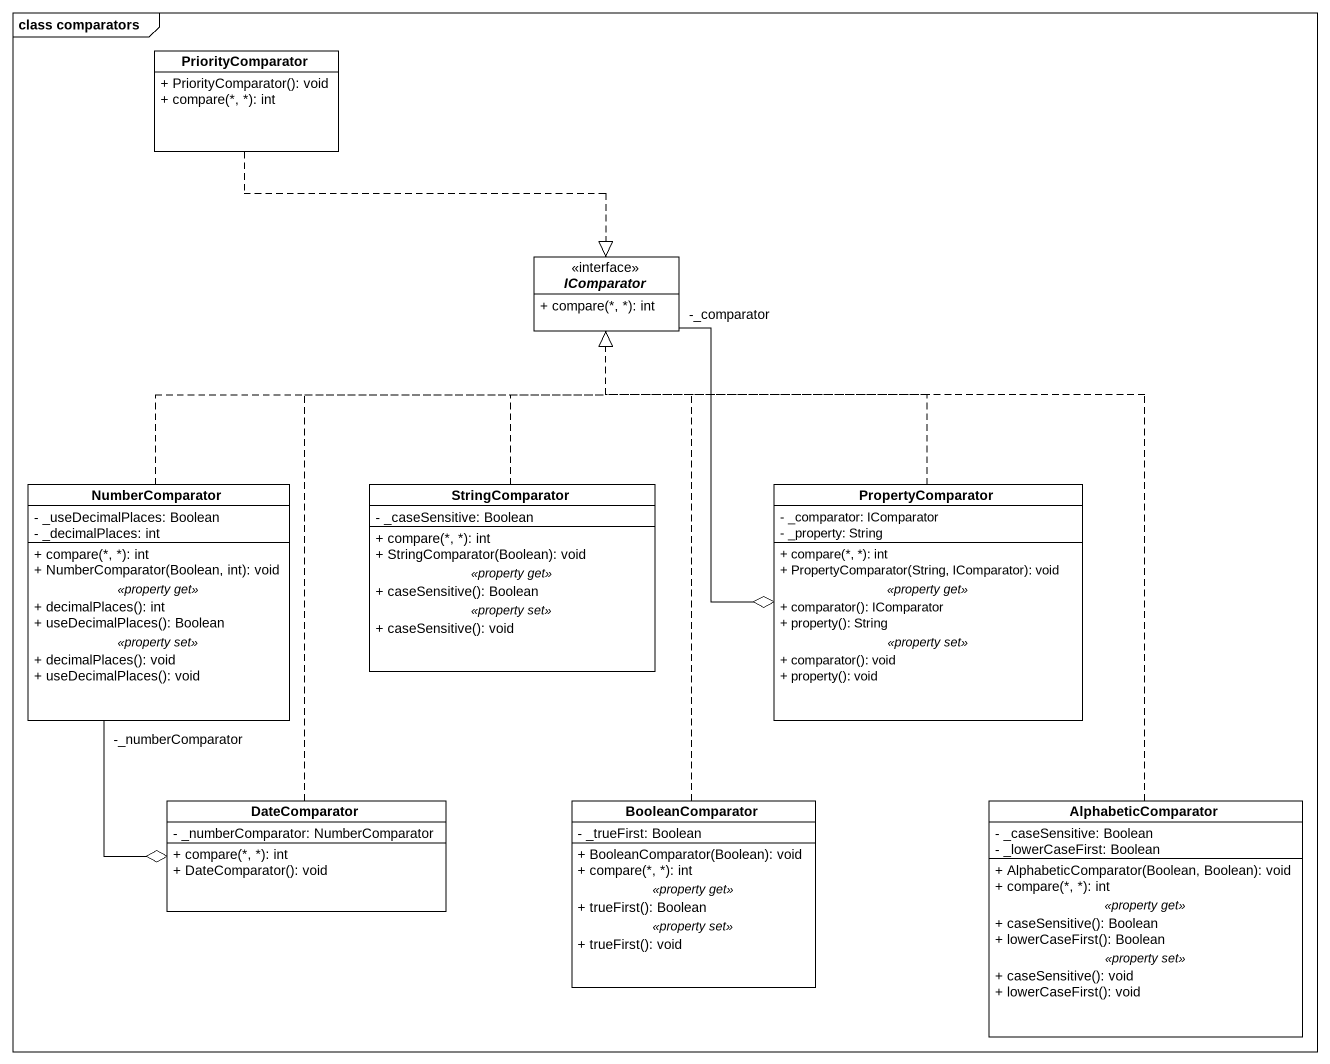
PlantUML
@startuml
mainframe class comparators
hide circle
hide empty members
skinparam classAttributeIconSize 0
class PriorityComparator {
  + PriorityComparator(): void
  + compare(*, *): int
}
interface IComparator <<interface>> {
  + compare(*, *): int
}
class NumberComparator {
  - _useDecimalPlaces: Boolean
  - _decimalPlaces: int
  --
  + compare(*, *): int
  + NumberComparator(Boolean, int): void
  .. <<property get>> ..
  + decimalPlaces(): int
  + useDecimalPlaces(): Boolean
  .. <<property set>> ..
  + decimalPlaces(): void
  + useDecimalPlaces(): void
}
class StringComparator {
  - _caseSensitive: Boolean
  --
  + compare(*, *): int
  + StringComparator(Boolean): void
  .. <<property get>> ..
  + caseSensitive(): Boolean
  .. <<property set>> ..
  + caseSensitive(): void
}
class PropertyComparator {
  - _comparator: IComparator
  - _property: String
  --
  + compare(*, *): int
  + PropertyComparator(String, IComparator): void
  .. <<property get>> ..
  + comparator(): IComparator
  + property(): String
  .. <<property set>> ..
  + comparator(): void
  + property(): void
}
class DateComparator {
  - _numberComparator: NumberComparator
  + compare(*, *): int
  + DateComparator(): void
}
class BooleanComparator {
  - _trueFirst: Boolean
  --
  + BooleanComparator(Boolean): void
  + compare(*, *): int
  .. <<property get>> ..
  + trueFirst(): Boolean
  .. <<property set>> ..
  + trueFirst(): void
}
class AlphabeticComparator {
  - _caseSensitive: Boolean
  - _lowerCaseFirst: Boolean
  --
  + AlphabeticComparator(Boolean, Boolean): void
  + compare(*, *): int
  .. <<property get>> ..
  + caseSensitive(): Boolean
  + lowerCaseFirst(): Boolean
  .. <<property set>> ..
  + caseSensitive(): void
  + lowerCaseFirst(): void
}
PriorityComparator .right.|> IComparator
IComparator "-_comparator" --o PropertyComparator
NumberComparator .up.|> IComparator
NumberComparator "-_numberComparator" --o DateComparator
StringComparator .up.|> IComparator
PropertyComparator .up.|> IComparator
DateComparator .up.|> IComparator
BooleanComparator .up.|> IComparator
AlphabeticComparator .up.|> IComparator
@enduml
